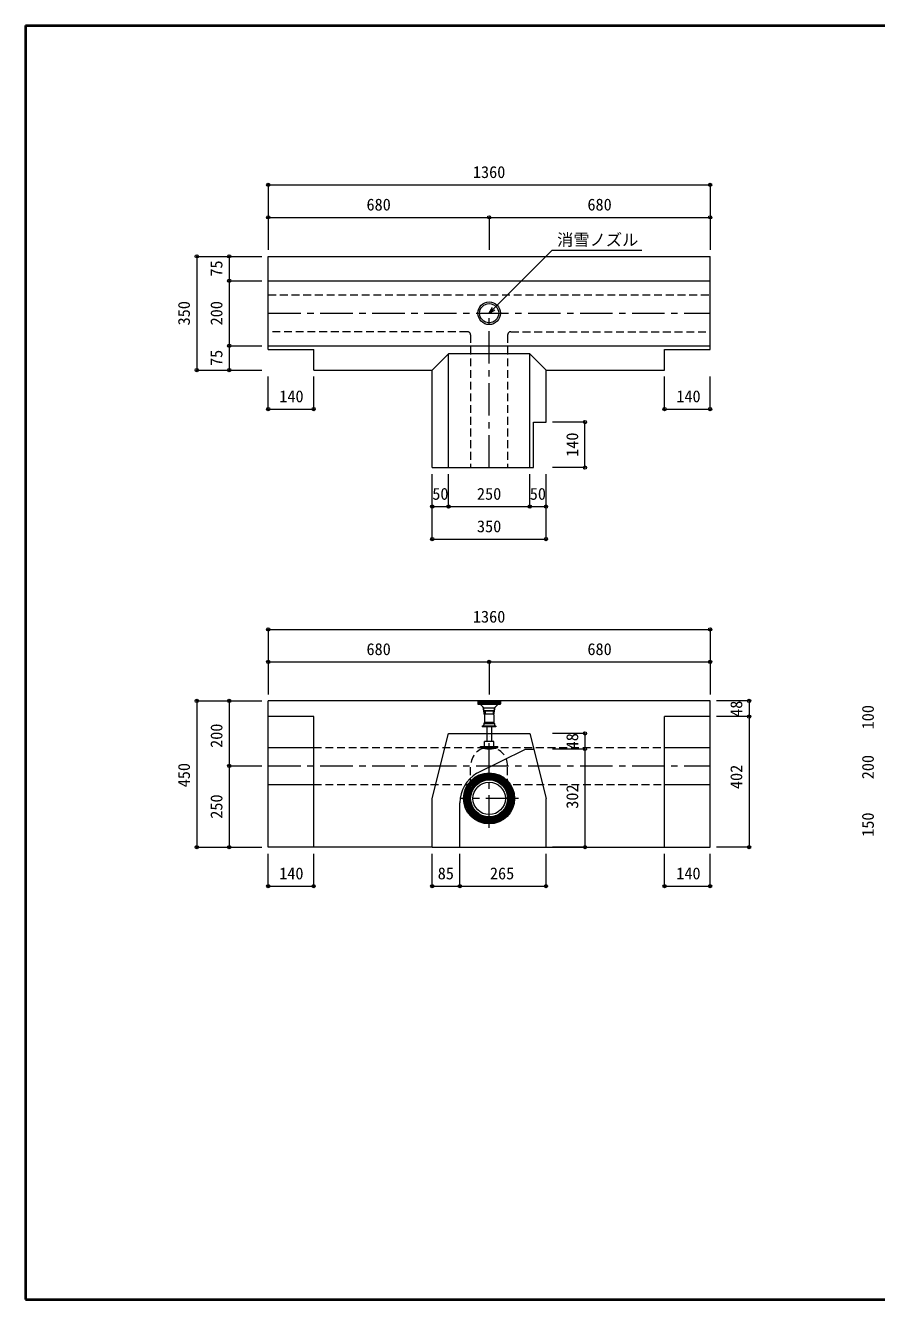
# Model space of a CAD drawing. Units: millimetres on the paper, with parts at other scales. Extents: x -140 to 140, y -98 to 98.
# Drawn here: x -139.9 to -9, y -97.8 to 98.2 of the extents above; entities that cross this region are included whole.
import ezdxf
from ezdxf.enums import TextEntityAlignment as Align

# ---------------------------------------------------------------- set-up
doc = ezdxf.new("R2010")
doc.units = ezdxf.units.MM
doc.header["$PDMODE"] = 32
doc.header["$PDSIZE"] = 0.5
doc.linetypes.add('CHAIN1', pattern=[8, 5, -1, 1, -1])
doc.linetypes.add('DASHED1', pattern=[1.8, 1.2, -0.6])
doc.layers.add('0-0', color=4, linetype='Continuous', lineweight=9)
doc.layers.add('F-0', color=7, linetype='Continuous', lineweight=9)
doc.styles.add('ＭＳ ゴシック', font='')
doc.styles.get('ＭＳ ゴシック').set_extended_font_data('MS Gothic')

msp = doc.modelspace()

# ---------------------------------------------------------------- linework, layer by layer
at = {"layer": '0-0'}
for p, q in [((-102.593, 73.734), (-34.593, 73.734)), ((-102.593, 73.734), (-102.593, 63.734)), ((-34.593, 73.734), (-34.593, 63.734)), ((-102.593, 68.734), (-68.593, 68.734)), ((-102.593, 68.734), (-102.593, 63.734)), ((-68.593, 68.734), (-68.593, 63.734)), ((-68.593, 68.734), (-34.593, 68.734)), ((-34.593, 68.734), (-34.593, 63.734)), ((-113.593, 62.734), (-113.593, 45.234)), ((-113.593, 62.734), (-108.593, 62.734)), ((-108.593, 62.734), (-108.593, 58.984)), ((-108.593, 62.734), (-103.593, 62.734)), ((-108.593, 58.984), (-103.593, 58.984)), ((-108.593, 58.984), (-108.593, 48.984)), ((-108.593, 48.984), (-103.593, 48.984)), ((-108.593, 48.984), (-108.593, 45.234)), ((-113.593, 45.234), (-108.593, 45.234)), ((-108.593, 45.234), (-103.593, 45.234)), ((-102.593, 39.234), (-102.593, 44.234)), ((-95.593, 39.234), (-95.593, 44.234)), ((-41.593, 39.234), (-41.593, 44.234)), ((-34.593, 39.234), (-34.593, 44.234)), ((-102.593, 39.234), (-95.593, 39.234)), ((-41.593, 39.234), (-34.593, 39.234)), ((-53.843, 37.234), (-58.843, 37.234)), ((-53.843, 30.234), (-53.843, 37.234)), ((-53.843, 30.234), (-58.843, 30.234)), ((-77.343, 24.234), (-77.343, 29.234)), ((-74.843, 24.234), (-74.843, 29.234)), ((-62.343, 24.234), (-62.343, 29.234)), ((-59.843, 24.234), (-59.843, 29.234)), ((-77.343, 24.234), (-74.843, 24.234)), ((-77.343, 19.234), (-77.343, 24.234)), ((-74.843, 24.234), (-62.343, 24.234)), ((-62.343, 24.234), (-59.843, 24.234)), ((-59.843, 19.234), (-59.843, 24.234)), ((-77.343, 19.234), (-59.843, 19.234)), ((-102.593, 5.339), (-34.593, 5.339)), ((-102.593, 5.339), (-102.593, 0.339)), ((-34.593, 5.339), (-34.593, 0.339)), ((-102.593, 0.339), (-68.593, 0.339)), ((-102.593, 0.339), (-102.593, -4.661)), ((-68.593, 0.339), (-68.593, -4.661)), ((-68.593, 0.339), (-34.593, 0.339)), ((-34.593, 0.339), (-34.593, -4.661)), ((-113.593, -5.661), (-108.593, -5.661)), ((-113.593, -5.661), (-113.593, -28.161)), ((-108.593, -5.661), (-108.593, -20.661)), ((-108.593, -5.661), (-103.593, -5.661)), ((-28.593, -5.661), (-33.593, -5.661)), ((-28.593, -5.661), (-28.593, -8.061)), ((-28.593, -8.061), (-33.593, -8.061)), ((-28.593, -8.061), (-33.593, -8.061)), ((-28.593, -8.061), (-28.593, -28.161)), ((-53.843, -10.661), (-58.843, -10.661)), ((-53.843, -10.661), (-53.843, -13.061)), ((-53.843, -13.061), (-58.843, -13.061)), ((-53.843, -13.061), (-53.843, -28.161)), ((-108.593, -15.661), (-103.593, -15.661)), ((-108.593, -15.661), (-108.593, -28.161)), ((-113.593, -28.161), (-108.593, -28.161)), ((-108.593, -28.161), (-103.593, -28.161)), ((-102.593, -34.161), (-102.593, -29.161)), ((-95.593, -34.161), (-95.593, -29.161)), ((-77.343, -34.161), (-77.343, -29.161)), ((-59.843, -34.161), (-59.843, -29.161)), ((-53.843, -28.161), (-58.843, -28.161)), ((-41.593, -34.161), (-41.593, -29.161)), ((-34.593, -34.161), (-34.593, -29.161)), ((-28.593, -28.161), (-33.593, -28.161)), ((-102.593, -34.161), (-95.593, -34.161)), ((-73.093, -34.161), (-59.843, -34.161)), ((-41.593, -34.161), (-34.593, -34.161))]:
    msp.add_line(p, q, dxfattribs=at)
at = {"layer": '0-0', "color": 3}
for p, q in [((-102.593, 62.734), (-34.593, 62.734)), ((-102.593, 48.384), (-102.593, 62.734)), ((-34.593, 48.384), (-34.593, 62.734)), ((-102.593, 58.984), (-34.593, 58.984)), ((-102.593, 48.984), (-73.593, 48.984)), ((-102.593, 48.384), (-95.593, 48.384)), ((-95.593, 45.234), (-95.593, 48.384)), ((-77.343, 45.234), (-74.843, 47.734)), ((-62.343, 47.734), (-74.843, 47.734)), ((-74.843, 30.234), (-74.843, 47.734)), ((-73.593, 48.984), (-63.593, 48.984)), ((-63.593, 48.984), (-34.593, 48.984)), ((-59.843, 45.234), (-62.343, 47.734)), ((-62.343, 30.234), (-62.343, 47.734)), ((-95.593, 45.234), (-77.343, 45.234)), ((-77.343, 30.234), (-77.343, 45.234)), ((-77.343, 30.234), (-61.743, 30.234)), ((-34.593, -5.661), (-102.593, -5.661)), ((-102.593, -28.161), (-102.593, -5.661)), ((-34.593, -28.161), (-34.593, -5.661)), ((-95.593, -8.061), (-102.593, -8.061)), ((-95.593, -28.161), (-95.593, -8.061)), ((-34.593, -8.061), (-41.593, -8.061)), ((-41.593, -28.161), (-41.593, -8.061)), ((-74.843, -10.661), (-62.343, -10.661)), ((-62.993, -13.061), (-61.743, -13.061)), ((-77.343, -28.161), (-102.593, -28.161))]:
    msp.add_line(p, q, dxfattribs=at)
at = {"layer": '0-0', "color": 7}
for p, q in [((-58.87, 63.706), (-68.593, 53.984)), ((-58.87, 63.706), (-45.12, 63.706)), ((-68.593, 53.984), (-68.093, 54.85)), ((-68.593, 53.984), (-67.727, 54.484)), ((-70.343, -5.711), (-70.343, -6.111)), ((-66.843, -5.751), (-70.343, -5.751)), ((-66.843, -5.831), (-70.343, -5.831)), ((-70.293, -5.661), (-66.893, -5.661)), ((-66.843, -5.711), (-66.843, -6.111)), ((-66.843, -5.911), (-70.343, -5.911)), ((-66.843, -5.991), (-70.343, -5.991)), ((-66.843, -6.071), (-70.343, -6.071)), ((-70.293, -6.161), (-66.893, -6.161)), ((-69.393, -6.736), (-69.968, -6.161)), ((-69.293, -7.811), (-69.502, -6.628)), ((-69.393, -7.111), (-69.393, -6.736)), ((-69.393, -6.736), (-67.793, -6.736)), ((-69.393, -7.111), (-67.793, -7.111)), ((-69.293, -7.811), (-69.293, -8.961)), ((-67.913, -7.261), (-69.273, -7.261)), ((-69.193, -7.356), (-69.193, -7.67)), ((-69.193, -7.67), (-67.993, -7.67)), ((-67.993, -7.356), (-67.993, -7.67)), ((-67.893, -7.811), (-67.684, -6.628)), ((-67.893, -7.811), (-67.893, -8.961)), ((-67.793, -6.736), (-67.218, -6.161)), ((-67.793, -7.111), (-67.793, -6.736)), ((-69.643, -9.536), (-69.643, -9.661)), ((-67.543, -9.661), (-69.643, -9.661)), ((-69.618, -9.511), (-67.568, -9.511)), ((-69.393, -9.135), (-69.393, -9.361)), ((-69.393, -9.135), (-67.793, -9.135)), ((-67.893, -8.961), (-69.293, -8.961)), ((-68.968, -9.661), (-68.968, -11.881)), ((-68.218, -9.661), (-68.218, -11.881)), ((-67.793, -9.135), (-67.793, -9.361)), ((-67.543, -9.536), (-67.543, -9.661)), ((-102.593, -12.811), (-95.593, -12.811)), ((-69.947, -12.811), (-69.947, -12.653)), ((-69.947, -12.653), (-67.24, -12.653)), ((-67.893, -11.881), (-69.293, -11.881)), ((-69.293, -12.653), (-69.293, -11.881)), ((-67.893, -12.653), (-67.893, -11.881)), ((-67.24, -12.811), (-67.24, -12.653)), ((-41.593, -12.811), (-34.593, -12.811)), ((-102.593, -18.511), (-95.593, -18.511)), ((-41.593, -18.511), (-34.593, -18.511))]:
    msp.add_line(p, q, dxfattribs=at)
at = {"layer": '0-0', "color": 7, "linetype": 'DASHED1'}
for p, q in [((-102.593, 56.834), (-34.593, 56.834)), ((-71.943, 51.134), (-102.593, 51.134)), ((-65.243, 51.134), (-34.593, 51.134)), ((-71.443, 50.634), (-71.443, 30.234)), ((-65.743, 50.634), (-65.743, 30.234)), ((-95.593, -12.811), (-41.593, -12.811)), ((-95.593, -18.511), (-70.464, -18.511)), ((-66.722, -18.511), (-41.593, -18.511))]:
    msp.add_line(p, q, dxfattribs=at)
at = {"layer": '0-0', "linetype": 'CHAIN1'}
for p, q in [((-102.593, 53.984), (-34.593, 53.984)), ((-68.593, 30.234), (-68.593, 53.984)), ((-68.593, -25.161), (-68.593, -11.161)), ((-102.593, -15.661), (-34.593, -15.661)), ((-64.093, -20.661), (-73.093, -20.661))]:
    msp.add_line(p, q, dxfattribs=at)
at = {"layer": '0-0', "color": 3, "lineweight": 18}
for p, q in [((-77.343, -20.661), (-74.843, -10.661)), ((-62.343, -10.661), (-59.843, -20.661)), ((-70.468, -16.79), (-62.993, -13.061)), ((-77.343, -28.161), (-77.343, -20.661)), ((-73.093, -28.161), (-73.093, -21.337)), ((-59.843, -28.161), (-59.843, -20.661))]:
    msp.add_line(p, q, dxfattribs=at)
at = {"layer": '0-0', "linetype": 'DASHED1'}
for p, q in [((-71.443, -20.661), (-71.443, -15.661)), ((-65.743, -20.661), (-65.743, -15.661))]:
    msp.add_line(p, q, dxfattribs=at)
at = {"layer": '0-0', "color": 3}
for points in [[(-59.843, 45.234), (-41.593, 45.234), (-41.593, 48.384), (-34.593, 48.384)], [(-61.743, 30.234), (-61.743, 37.234), (-59.843, 37.234), (-59.843, 45.234)], [(-77.343, -28.161), (-59.843, -28.161), (-34.593, -28.161)]]:
    msp.add_lwpolyline(points, dxfattribs=at)
at = {"layer": '0-0'}
msp.add_lwpolyline([(-77.343, -34.161), (-73.093, -34.161), (-73.093, -29.161)], dxfattribs=at)
at = {"layer": '0-0', "color": 7}
for centre, radius in [((-68.593, 53.984), 1.75), ((-68.593, 53.984), 1.475), ((-68.593, -20.661), 2.85), ((-68.593, -20.661), 2.495)]:
    msp.add_circle(centre, radius, dxfattribs=at)
at = {"layer": '0-0'}
for radius in [3.925, 3.8, 3.675, 3.55, 3.425, 3.3, 3.175, 3.05, 2.925]:
    msp.add_circle((-68.593, -20.661), radius, dxfattribs=at)
at = {"layer": '0-0', "color": 7, "linetype": 'DASHED1'}
for centre, start, end in [((-71.943, 50.634), 0, 90), ((-65.243, 50.634), 90, 180)]:
    msp.add_arc(centre, 0.5, start, end, dxfattribs=at)
at = {"layer": '0-0', "color": 3}
for centre, start, end in [((-70.293, -5.711), 90, 180), ((-66.893, -5.711), 0, 90)]:
    msp.add_arc(centre, 0.05, start, end, dxfattribs=at)
at = {"layer": '0-0', "color": 7}
for centre, radius, start, end in [((-70.293, -5.711), 0.05, 90, 180), ((-66.893, -5.711), 0.05, 0, 90), ((-70.293, -6.111), 0.05, 180, 270), ((-69.243, -7.111), 0.15, 180, 258.46304), ((-69.143, -7.811), 0.15, 109.47122, 180), ((-69.293, -7.356), 0.1, 0, 78.46304), ((-67.893, -7.356), 0.1, 101.53696, 180), ((-68.043, -7.811), 0.15, 0, 70.52878), ((-67.943, -7.111), 0.15, 281.53696, 0), ((-66.893, -6.111), 0.05, 270, 0), ((-69.618, -9.536), 0.025, 90, 180), ((-69.543, -9.361), 0.15, 270, 0), ((-69.293, -9.135), 0.1, 120, 180), ((-69.393, -8.961), 0.1, 300, 0), ((-67.793, -8.961), 0.1, 180, 240), ((-67.893, -9.135), 0.1, 0, 60), ((-67.643, -9.361), 0.15, 180, 270), ((-67.568, -9.536), 0.025, 0, 90), ((-68.593, -8.756), 4.125, 250.84652, 289.15348), ((-68.593, -8.756), 4.275, 251.54333, 288.45667)]:
    msp.add_arc(centre, radius, start, end, dxfattribs=at)
at = {"layer": '0-0', "linetype": 'DASHED1'}
msp.add_arc((-68.593, -15.661), 2.85, 0, 180, dxfattribs=at)
at = {"layer": '0-0', "color": 3, "lineweight": 18}
msp.add_arc((-67.843, -21.337), 5.25, 119.99869, 180, dxfattribs=at)
at = {"layer": '0-0'}
for p in [(-102.593, 73.734), (-34.593, 73.734), (-102.593, 68.734), (-68.593, 68.734), (-34.593, 68.734), (-113.593, 62.734), (-108.593, 62.734), (-108.593, 58.984), (-108.593, 48.984), (-113.593, 45.234), (-108.593, 45.234), (-102.593, 39.234), (-95.593, 39.234), (-41.593, 39.234), (-34.593, 39.234), (-53.843, 37.234), (-53.843, 30.234), (-77.343, 24.234), (-74.843, 24.234), (-62.343, 24.234), (-59.843, 24.234), (-77.343, 19.234), (-59.843, 19.234), (-102.593, 5.339), (-34.593, 5.339), (-102.593, 0.339), (-68.593, 0.339), (-34.593, 0.339), (-113.593, -5.661), (-108.593, -5.661), (-28.593, -5.661), (-28.593, -8.061), (-53.843, -10.661), (-53.843, -13.061), (-108.593, -15.661), (-113.593, -28.161), (-108.593, -28.161), (-53.843, -28.161), (-28.593, -28.161), (-102.593, -34.161), (-95.593, -34.161), (-77.343, -34.161), (-73.093, -34.161), (-59.843, -34.161), (-41.593, -34.161), (-34.593, -34.161)]:
    msp.add_point(p, dxfattribs=at)
at = {"layer": 'F-0', "color": 5, "lineweight": 40}
for q in [(140.051, 98.25), (-139.949, -97.75)]:
    msp.add_line((-139.949, 98.25), q, dxfattribs=at)
msp.add_lwpolyline([(-139.949, -97.75), (140.051, -97.75), (140.051, 98.25)], dxfattribs=at)

# ---------------------------------------------------------------- texts
at = {"layer": '0-0', "style": 'ＭＳ ゴシック'}
for s, p in [('1360', (-71.093, 74.234)), ('680', (-87.468, 69.234)), ('680', (-53.468, 69.234)), ('消雪ノズル', (-58.136, 63.819)), ('140', (-100.893, 39.734)), ('140', (-39.794, 39.734)), ('50', (-77.343, 24.734)), ('250', (-70.468, 24.734)), ('50', (-62.343, 24.734)), ('350', (-70.468, 19.734)), ('1360', (-71.093, 5.839)), ('680', (-87.468, 0.839)), ('680', (-53.468, 0.839)), ('140', (-100.903, -33.661)), ('85', (-76.509, -33.661)), ('265', (-68.474, -33.661)), ('140', (-39.799, -33.661))]:
    msp.add_text(s, height=1.833, dxfattribs=at).set_placement(p, align=Align.BOTTOM_LEFT)
for s, p in [('75', (-109.093, 59.609)), ('350', (-114.093, 52.109)), ('200', (-109.093, 52.109)), ('75', (-109.093, 45.859)), ('140', (-54.343, 31.89)), ('48', (-29.093, -8.111)), ('100', (-8.843, -10.036)), ('200', (-109.093, -12.89)), ('48', (-54.343, -13.111)), ('450', (-114.093, -18.95)), ('402', (-29.093, -19.218)), ('200', (-8.843, -17.716)), ('302', (-54.343, -22.252)), ('250', (-109.093, -23.786)), ('150', (-8.843, -26.563))]:
    msp.add_text(s, height=1.833, rotation=90, dxfattribs=at).set_placement(p, align=Align.BOTTOM_LEFT)

doc.saveas('drawing.dxf')
